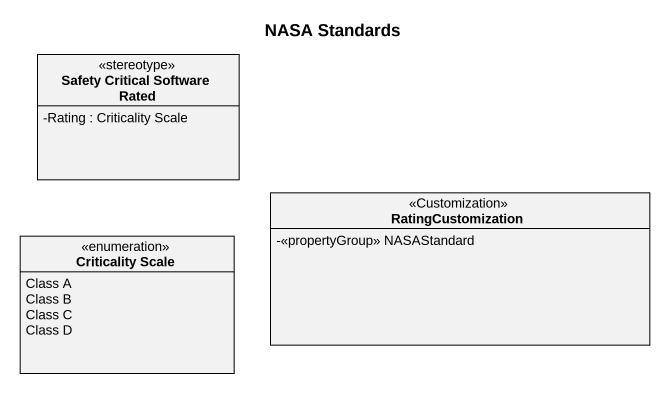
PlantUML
@startuml
title NASA Standards
hide circle
hide empty members
skinparam classAttributeIconSize 0
class "Safety Critical Software Rated" as Safety_Critical_Software <<stereotype>> {
  -Rating : Criticality Scale
}
enum "Criticality Scale" as Criticality_Scale {
  Class A
  Class B
  Class C
  Class D
}
class RatingCustomization <<Customization>> {
  -<<propertyGroup>> NASAStandard
}
@enduml
